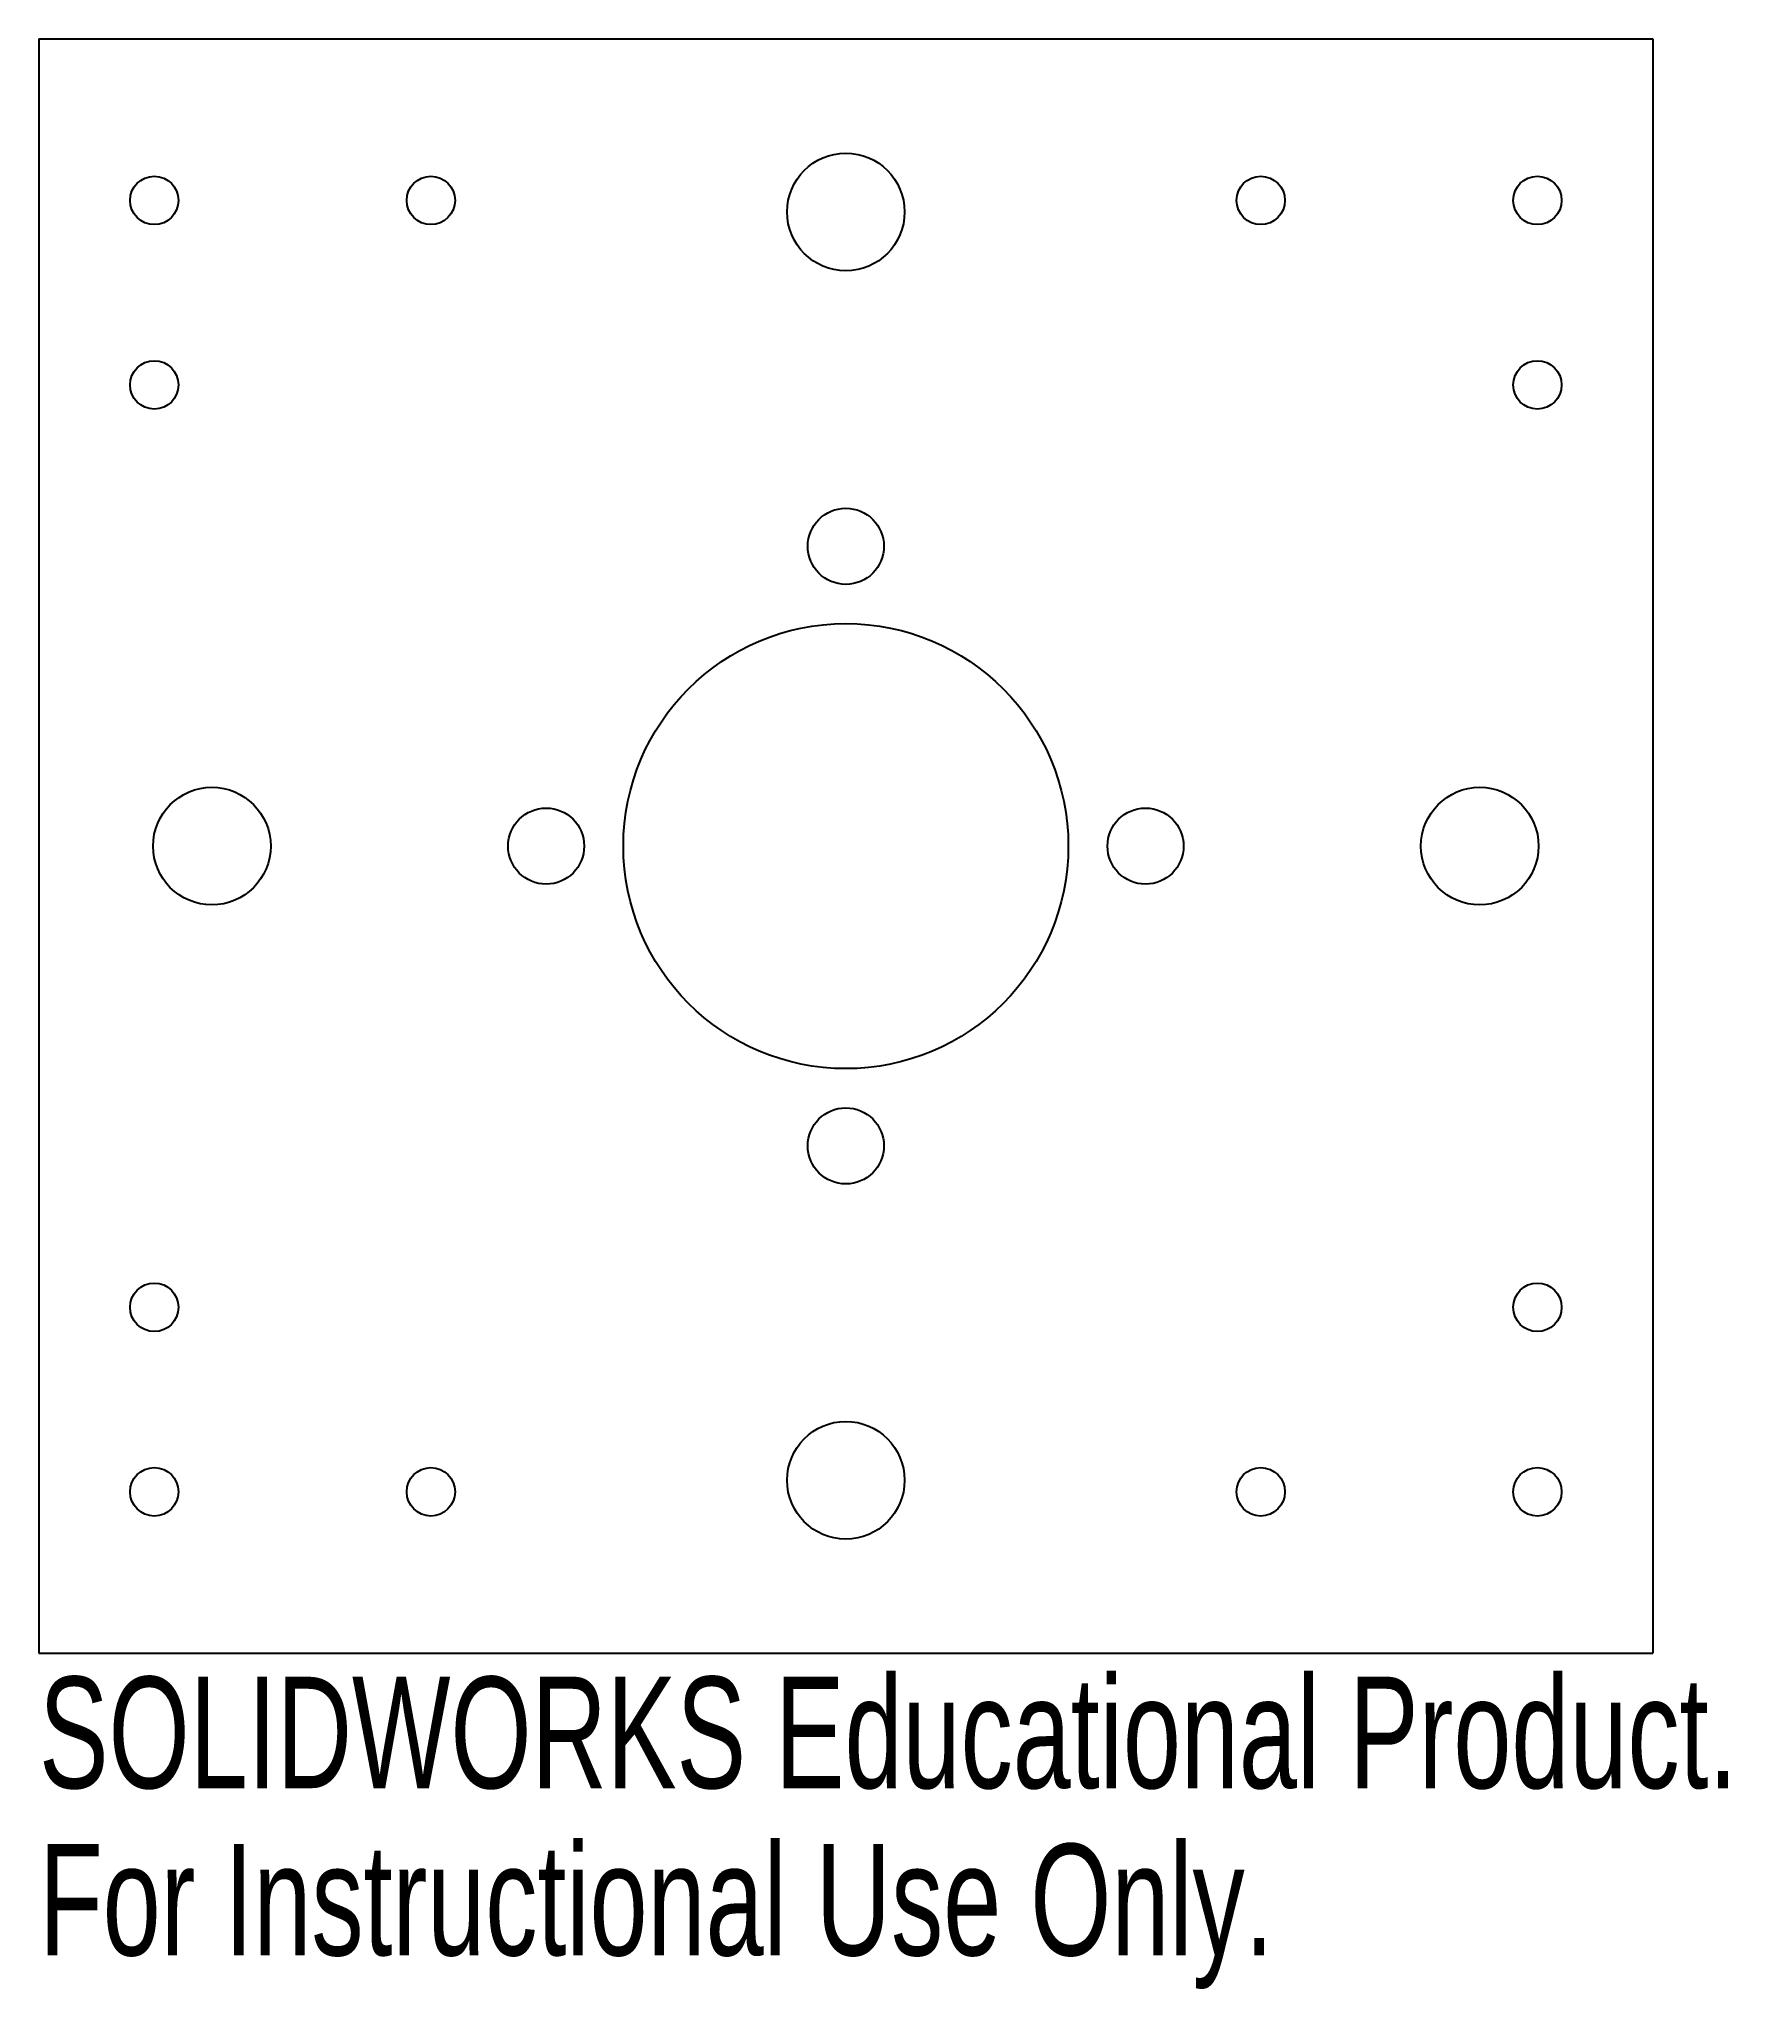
# Model space of a CAD drawing. Header units: millimetres. Extents: x -35 to 38.3, y -49.6 to 35.
import ezdxf

# ---------------------------------------------------------------- set-up
doc = ezdxf.new("R2010")
doc.units = ezdxf.units.MM
doc.styles.add('SLDTEXTSTYLE0', font='TXT', dxfattribs={"width": 0.7})

msp = doc.modelspace()

# ---------------------------------------------------------------- linework, layer by layer
at = {"color": 7, "linetype": 'Continuous', "lineweight": 25}
for p, q in [((-35, 35), (35, 35)), ((-35, 35), (-35, -35)), ((35, 35), (35, -35)), ((-35, -35), (35, -35))]:
    msp.add_line(p, q, dxfattribs=at)
for centre, radius in [((0, 27.5), 2.55), ((-30, 28), 1.05), ((-18, 28), 1.05), ((18, 28), 1.05), ((30, 28), 1.05), ((-30, 20), 1.05), ((30, 20), 1.05), ((0, 13), 1.65), ((0, 0), 9.65), ((-27.5, 0), 2.55), ((27.5, 0), 2.55), ((-13, 0), 1.65), ((13, 0), 1.65), ((0, -13), 1.65), ((-30, -20), 1.05), ((30, -20), 1.05), ((0, -27.5), 2.55), ((-30, -28), 1.05), ((-18, -28), 1.05), ((18, -28), 1.05), ((30, -28), 1.05)]:
    msp.add_circle(centre, radius, dxfattribs=at)

# ---------------------------------------------------------------- texts
at = {"color": 7, "linetype": 'Continuous', "char_height": 4.83362, "attachment_point": 1, "style": 'SLDTEXTSTYLE0'}
for s, insert in [('SOLIDWORKS Educational Product.', (-35, -36.02)), ('For Instructional Use Only.', (-35, -43.27))]:
    msp.add_mtext(s, dxfattribs=dict(at, insert=insert))

doc.saveas('drawing.dxf')
